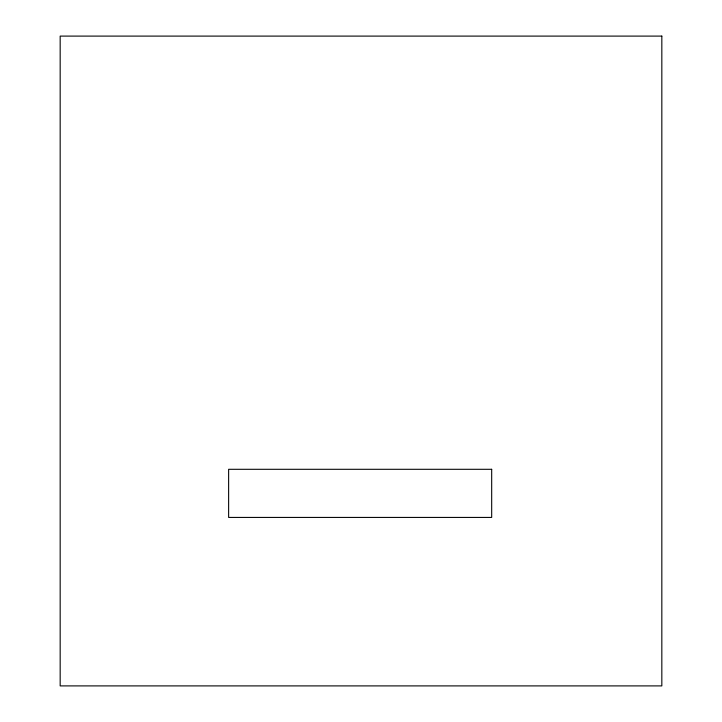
<?xml version="1.0" encoding="UTF-8"?>
<svg xmlns="http://www.w3.org/2000/svg" width="722" height="722" viewBox="0 0 722 722"><rect width="100%" height="100%" fill="white"/><g stroke="black" fill="none" stroke-linecap="round" stroke-linejoin="round"><path stroke-width="1.08" d="M661.83 36.1L60.17 36.1L60.17 685.9L661.83 685.9L661.83 36.1M491.682 469.3L228.63 469.3L228.63 517.43L491.682 517.43L491.682 469.3"/></g></svg>
